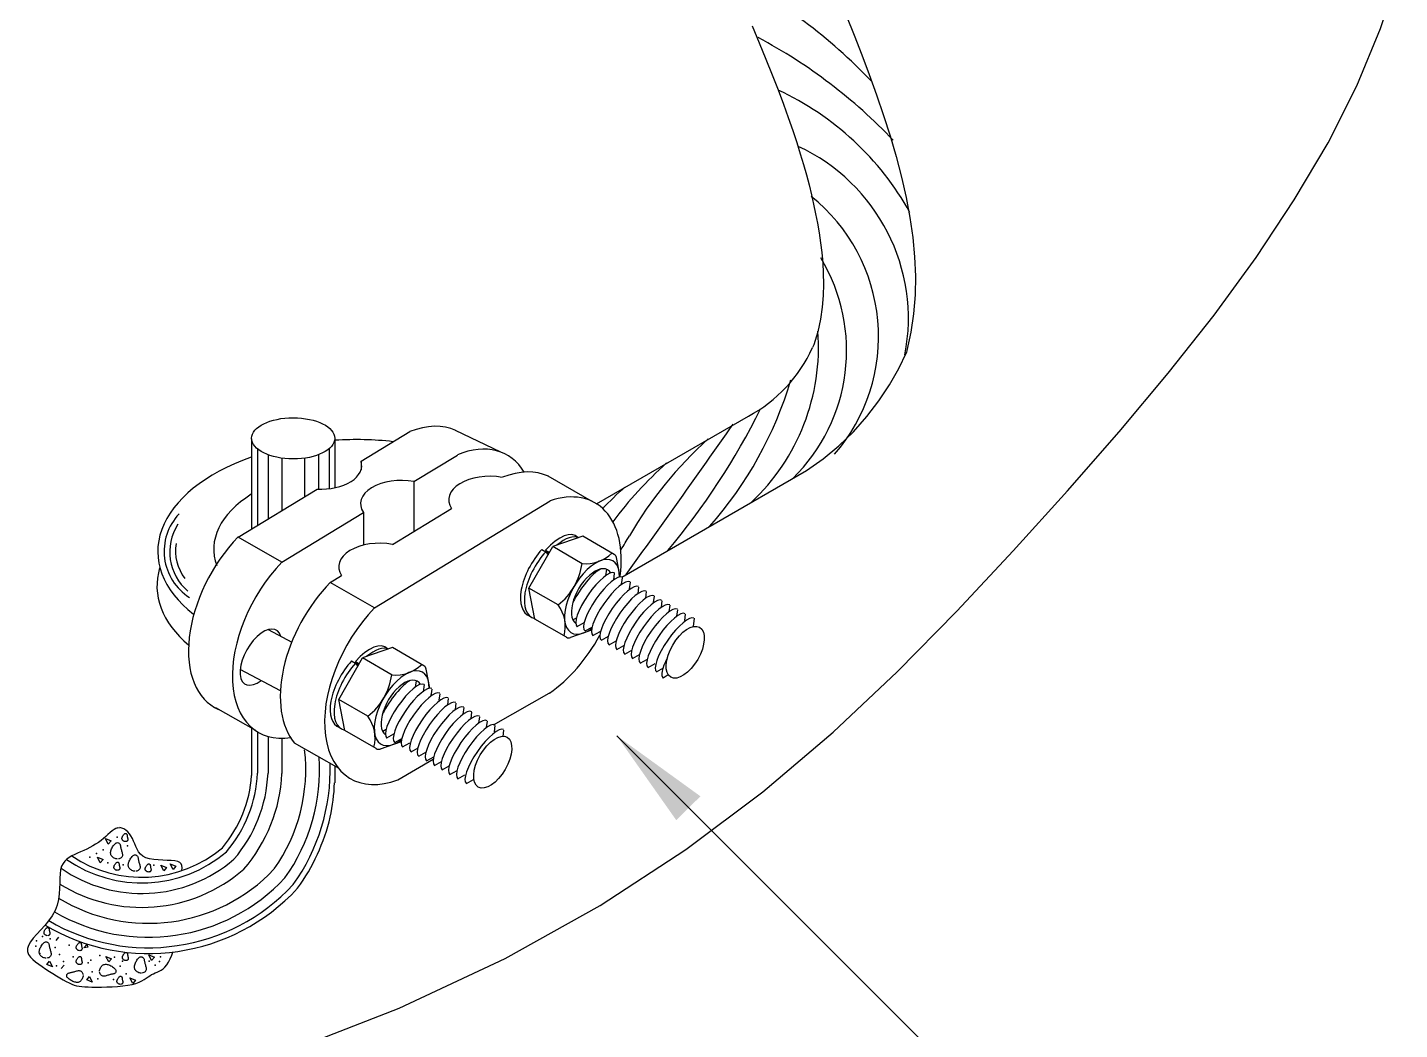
# Model space of a CAD drawing. Header units: millimetres. Extents: x -6187.5 to -6165.2, y -4429.4 to -4414.8.
# Drawn here: x -6173.151 to -6170.725, y -4424.461 to -4422.688 of the extents above; entities that cross this region are included whole.
import ezdxf

# ---------------------------------------------------------------- set-up
doc = ezdxf.new("R2010")
doc.units = ezdxf.units.MM
doc.header["$LTSCALE"] = 10
doc.layers.add('Termotécnica', color=7, linetype='Continuous')

msp = doc.modelspace()

# ---------------------------------------------------------------- linework, layer by layer
at = {"layer": 'Termotécnica', "color": 2}
for p, q in [((-6172.1447, -4423.5312), (-6171.8759, -4423.3761)), ((-6172.7544, -4423.4159), (-6172.7544, -4423.5756)), ((-6172.6072, -4423.4145), (-6172.6072, -4423.5026)), ((-6172.1, -4423.6608), (-6171.7729, -4423.4719)), ((-6172.2639, -4423.68), (-6172.2216, -4423.6068)), ((-6172.1688, -4423.5885), (-6172.2216, -4423.6068)), ((-6172.1696, -4423.637), (-6172.2216, -4423.6068)), ((-6172.1131, -4423.6206), (-6172.1688, -4423.5885)), ((-6172.2411, -4423.612), (-6172.2342, -4423.616)), ((-6172.2344, -4423.613), (-6172.2292, -4423.6203)), ((-6172.2344, -4423.613), (-6172.2275, -4423.617)), ((-6172.2342, -4423.616), (-6172.2301, -4423.6218)), ((-6172.1025, -4423.6604), (-6172.1091, -4423.6263)), ((-6172.1271, -4423.6469), (-6172.1285, -4423.6583)), ((-6172.1271, -4423.6469), (-6172.1285, -4423.6583)), ((-6172.113, -4423.6538), (-6172.1146, -4423.6663)), ((-6172.2122, -4423.7099), (-6172.2639, -4423.68)), ((-6172.2533, -4423.735), (-6172.2639, -4423.68)), ((-6172.0991, -4423.6619), (-6172.1007, -4423.6744)), ((-6172.0852, -4423.6699), (-6172.0866, -4423.6812)), ((-6172.0702, -4423.6783), (-6172.0716, -4423.6897)), ((-6172.0567, -4423.6864), (-6172.0581, -4423.6978)), ((-6172.0427, -4423.6945), (-6172.0442, -4423.7059)), ((-6172.0288, -4423.7026), (-6172.0303, -4423.714)), ((-6172.0151, -4423.7106), (-6172.0166, -4423.7219)), ((-6172.0014, -4423.7185), (-6172.0029, -4423.7298)), ((-6171.9875, -4423.7262), (-6171.989, -4423.7376)), ((-6172.6828, -4423.7763), (-6172.7247, -4423.7542)), ((-6172.1977, -4423.7671), (-6172.2533, -4423.735)), ((-6172.1533, -4423.7548), (-6172.1907, -4423.7678)), ((-6172.1861, -4423.7363), (-6172.1801, -4423.7329)), ((-6172.1861, -4423.7363), (-6172.1801, -4423.7329)), ((-6172.1787, -4423.748), (-6172.1662, -4423.7409)), ((-6172.1648, -4423.756), (-6172.1523, -4423.749)), ((-6171.9719, -4423.7336), (-6171.9737, -4423.7483)), ((-6172.1509, -4423.7641), (-6172.1383, -4423.757)), ((-6172.1358, -4423.7725), (-6172.1233, -4423.7654)), ((-6172.1224, -4423.7806), (-6172.1098, -4423.7735)), ((-6172.6004, -4423.8771), (-6172.5581, -4423.8038)), ((-6172.5053, -4423.7855), (-6172.5581, -4423.8038)), ((-6172.5061, -4423.834), (-6172.5581, -4423.8038)), ((-6172.4496, -4423.8176), (-6172.5053, -4423.7855)), ((-6172.1084, -4423.7887), (-6172.0959, -4423.7816)), ((-6172.0945, -4423.7968), (-6172.082, -4423.7897)), ((-6172.0808, -4423.8047), (-6172.0683, -4423.7977)), ((-6172.7034, -4423.8616), (-6172.7744, -4423.8242)), ((-6172.5776, -4423.809), (-6172.5707, -4423.813)), ((-6172.5709, -4423.81), (-6172.5657, -4423.8173)), ((-6172.5709, -4423.81), (-6172.564, -4423.8141)), ((-6172.5707, -4423.813), (-6172.5666, -4423.8188)), ((-6172.439, -4423.8574), (-6172.4456, -4423.8234)), ((-6172.0671, -4423.8127), (-6172.0546, -4423.8056)), ((-6172.0532, -4423.8204), (-6172.0407, -4423.8133)), ((-6172.0387, -4423.8281), (-6172.0262, -4423.821)), ((-6172.4636, -4423.8439), (-6172.465, -4423.8553)), ((-6172.4495, -4423.8509), (-6172.4511, -4423.8634)), ((-6172.0265, -4423.839), (-6172.0177, -4423.833)), ((-6172.5487, -4423.9069), (-6172.6004, -4423.8771)), ((-6172.5898, -4423.932), (-6172.6004, -4423.8771)), ((-6172.4356, -4423.8589), (-6172.4372, -4423.8714)), ((-6172.4217, -4423.8669), (-6172.4231, -4423.8783)), ((-6172.4066, -4423.8754), (-6172.4081, -4423.8867)), ((-6172.3932, -4423.8835), (-6172.3946, -4423.8948)), ((-6172.3792, -4423.8916), (-6172.3807, -4423.9029)), ((-6172.3653, -4423.8997), (-6172.3667, -4423.911)), ((-6172.3516, -4423.9076), (-6172.3531, -4423.9189)), ((-6172.3379, -4423.9155), (-6172.3394, -4423.9269)), ((-6172.324, -4423.9232), (-6172.3255, -4423.9346)), ((-6172.7544, -4423.9266), (-6172.7544, -4424.0114)), ((-6172.5342, -4423.9641), (-6172.5898, -4423.932)), ((-6172.5226, -4423.9333), (-6172.5166, -4423.9299)), ((-6172.5152, -4423.945), (-6172.5027, -4423.9379)), ((-6172.5013, -4423.9531), (-6172.4888, -4423.946)), ((-6172.3088, -4423.9314), (-6172.3102, -4423.9427)), ((-6172.1087, -4423.9413), (-6171.1633, -4424.8867)), ((-6172.4898, -4423.9518), (-6172.5272, -4423.9648)), ((-6172.4874, -4423.9611), (-6172.4748, -4423.954)), ((-6172.4723, -4423.9696), (-6172.4598, -4423.9625)), ((-6172.4589, -4423.9776), (-6172.4463, -4423.9706)), ((-6172.6072, -4423.9951), (-6172.6072, -4424.0246)), ((-6172.4449, -4423.9857), (-6172.4324, -4423.9787)), ((-6172.431, -4423.9938), (-6172.4185, -4423.9867)), ((-6172.4173, -4424.0018), (-6172.4048, -4423.9947)), ((-6172.4036, -4424.0097), (-6172.3911, -4424.0026)), ((-6172.3897, -4424.0174), (-6172.3772, -4424.0103)), ((-6172.3745, -4424.0256), (-6172.362, -4424.0185))]:
    msp.add_line(p, q, dxfattribs=at)
at = {"layer": 'Termotécnica', "color": 3}
for p, q in [((-6172.5608, -4423.4559), (-6172.4747, -4423.4033)), ((-6172.3138, -4423.4397), (-6172.394, -4423.4013)), ((-6172.5608, -4423.4559), (-6172.5608, -4423.4708)), ((-6172.4673, -4423.4918), (-6172.3904, -4423.4448)), ((-6172.1533, -4423.5263), (-6172.2301, -4423.4821)), ((-6172.7779, -4423.59), (-6172.6386, -4423.5049)), ((-6172.4673, -4423.4916), (-6172.4673, -4423.5798)), ((-6172.537, -4423.7152), (-6172.2265, -4423.5256)), ((-6172.7009, -4423.6345), (-6172.5567, -4423.5464)), ((-6172.5567, -4423.5464), (-6172.5567, -4423.6044)), ((-6172.5052, -4423.6029), (-6172.4008, -4423.5391)), ((-6172.7009, -4423.6345), (-6172.7779, -4423.59)), ((-6172.6152, -4423.6701), (-6172.5952, -4423.6579)), ((-6172.537, -4423.7152), (-6172.6152, -4423.6701)), ((-6172.1, -4423.6735), (-6172.1004, -4423.6716)), ((-6172.4365, -4423.8706), (-6172.4368, -4423.8686)), ((-6172.3267, -4423.9219), (-6172.2241, -4423.8637)), ((-6172.7468, -4423.9318), (-6172.8178, -4423.8917)), ((-6172.5998, -4423.9993), (-6172.6784, -4423.9545)), ((-6172.496, -4424.0193), (-6172.4331, -4423.983))]:
    msp.add_line(p, q, dxfattribs=at)
at = {"layer": 'Termotécnica', "color": 1}
for p, q in [((-6172.744, -4423.4339), (-6172.744, -4423.5693)), ((-6172.6174, -4423.4339), (-6172.6174, -4423.5043)), ((-6172.7253, -4423.4441), (-6172.7253, -4423.5579)), ((-6172.7007, -4423.4499), (-6172.7007, -4423.5429)), ((-6172.6607, -4423.4501), (-6172.6607, -4423.5184)), ((-6172.6361, -4423.4446), (-6172.6361, -4423.505)), ((-6172.744, -4423.9342), (-6172.744, -4424.0073)), ((-6172.7253, -4423.9425), (-6172.7253, -4424.0077)), ((-6172.7007, -4423.9455), (-6172.7007, -4424.0082)), ((-6172.9907, -4424.104), (-6172.9872, -4424.1039)), ((-6173.0078, -4424.1329), (-6173.0127, -4424.123)), ((-6173.0127, -4424.123), (-6173.0028, -4424.1271)), ((-6173.0028, -4424.1271), (-6173.0078, -4424.1329)), ((-6173.0219, -4424.1662), (-6173.0269, -4424.1562)), ((-6173.0269, -4424.1562), (-6173.0169, -4424.1604)), ((-6173.0169, -4424.1604), (-6173.0219, -4424.1662)), ((-6172.8931, -4424.1778), (-6172.8981, -4424.1678)), ((-6172.8981, -4424.1678), (-6172.8881, -4424.172)), ((-6172.9097, -4424.1803), (-6172.9147, -4424.1703)), ((-6172.9147, -4424.1703), (-6172.9047, -4424.1745)), ((-6172.9047, -4424.1745), (-6172.9097, -4424.1803)), ((-6172.8881, -4424.172), (-6172.8931, -4424.1778)), ((-6173.1, -4424.3033), (-6173.095, -4424.2975)), ((-6173.051, -4424.3166), (-6173.046, -4424.3108)), ((-6173.046, -4424.3108), (-6173.0438, -4424.3151)), ((-6173.0438, -4424.3151), (-6173.051, -4424.3166)), ((-6173.0069, -4424.3415), (-6173.0119, -4424.3315)), ((-6173.0119, -4424.3315), (-6173.0019, -4424.3357)), ((-6173.0019, -4424.3357), (-6173.0069, -4424.3415)), ((-6172.9313, -4424.339), (-6172.9363, -4424.3291)), ((-6172.9363, -4424.3291), (-6172.9263, -4424.3332)), ((-6172.9263, -4424.3332), (-6172.9313, -4424.339)), ((-6173.1166, -4424.3457), (-6173.1116, -4424.3399)), ((-6173.1067, -4424.3498), (-6173.1166, -4424.3457)), ((-6173.1116, -4424.3399), (-6173.1067, -4424.3498)), ((-6173.0909, -4424.3532), (-6173.0859, -4424.3473)), ((-6173.046, -4424.3731), (-6173.041, -4424.3673)), ((-6173.036, -4424.3773), (-6173.046, -4424.3731)), ((-6173.041, -4424.3673), (-6173.036, -4424.3773)), ((-6172.9646, -4424.3797), (-6172.9695, -4424.3698)), ((-6172.9695, -4424.3698), (-6172.9596, -4424.3739)), ((-6172.9596, -4424.3739), (-6172.9646, -4424.3797))]:
    msp.add_line(p, q, dxfattribs=at)
for points in [[(-6172.702, -4424.5048), (-6172.4937, -4424.4233), (-6172.3061, -4424.3352), (-6172.1378, -4424.2413), (-6171.9866, -4424.1426), (-6171.8502, -4424.0403), (-6171.7263, -4423.9352), (-6171.6128, -4423.8284), (-6171.5073, -4423.721), (-6171.4075, -4423.614), (-6171.3117, -4423.5081), (-6171.2202, -4423.4035), (-6171.1335, -4423.2999), (-6171.0526, -4423.1972), (-6170.978, -4423.0952), (-6170.9106, -4422.9937), (-6170.851, -4422.8926), (-6170.8, -4422.7916), (-6170.7581, -4422.6906), (-6170.7245, -4422.5893)], [(-6172.9907, -4424.104), (-6172.9942, -4424.1051), (-6172.9976, -4424.1069), (-6173.0011, -4424.1094), (-6173.0046, -4424.1123), (-6173.0083, -4424.1157), (-6173.0121, -4424.1193), (-6173.0162, -4424.1229), (-6173.0205, -4424.1265), (-6173.0252, -4424.1299), (-6173.0301, -4424.1331), (-6173.0352, -4424.1361), (-6173.0405, -4424.139), (-6173.0459, -4424.1417), (-6173.0513, -4424.1443), (-6173.0567, -4424.1468), (-6173.062, -4424.1492), (-6173.0671, -4424.1515), (-6173.0721, -4424.1538), (-6173.0767, -4424.1565), (-6173.0809, -4424.1594), (-6173.0846, -4424.1629), (-6173.0878, -4424.1671), (-6173.0903, -4424.1722), (-6173.092, -4424.1782), (-6173.093, -4424.1853), (-6173.0934, -4424.1933), (-6173.0936, -4424.2021), (-6173.0939, -4424.2115), (-6173.0946, -4424.2212), (-6173.0959, -4424.2311), (-6173.0983, -4424.2409), (-6173.1019, -4424.2506), (-6173.107, -4424.2598), (-6173.1133, -4424.2686), (-6173.1202, -4424.277), (-6173.1273, -4424.2849), (-6173.1343, -4424.2924), (-6173.1405, -4424.2995), (-6173.1456, -4424.306), (-6173.1491, -4424.3122), (-6173.1507, -4424.3178), (-6173.1505, -4424.3231), (-6173.1487, -4424.328), (-6173.1456, -4424.3327), (-6173.1413, -4424.3371), (-6173.1363, -4424.3414), (-6173.1305, -4424.3456), (-6173.1245, -4424.3497), (-6173.1182, -4424.3539), (-6173.1119, -4424.3581), (-6173.1056, -4424.3621), (-6173.0994, -4424.366), (-6173.0933, -4424.3697), (-6173.0876, -4424.373), (-6173.0821, -4424.376), (-6173.0771, -4424.3786), (-6173.0724, -4424.3806), (-6173.0681, -4424.3823), (-6173.0639, -4424.3835), (-6173.0595, -4424.3844), (-6173.0548, -4424.385), (-6173.0495, -4424.3854), (-6173.0436, -4424.3857), (-6173.0366, -4424.3858), (-6173.0287, -4424.3858), (-6173.0199, -4424.3858), (-6173.0105, -4424.3856), (-6173.0008, -4424.3852), (-6172.9912, -4424.3846), (-6172.9819, -4424.3838), (-6172.9732, -4424.3827), (-6172.9654, -4424.3812), (-6172.9588, -4424.3794), (-6172.9531, -4424.3773), (-6172.9483, -4424.375), (-6172.9442, -4424.3726), (-6172.9406, -4424.3702), (-6172.9374, -4424.3679), (-6172.9343, -4424.3657), (-6172.9312, -4424.3638), (-6172.928, -4424.3622), (-6172.9247, -4424.3608), (-6172.9213, -4424.3594), (-6172.9178, -4424.3578), (-6172.9143, -4424.3559), (-6172.9109, -4424.3536), (-6172.9075, -4424.3505), (-6172.9043, -4424.3467), (-6172.9011, -4424.3419), (-6172.8982, -4424.3361), (-6172.8955, -4424.3295), (-6172.8936, -4424.3239)], [(-6172.8779, -4424.1798), (-6172.8778, -4424.1795), (-6172.8774, -4424.1747), (-6172.8776, -4424.1708), (-6172.8788, -4424.1677), (-6172.8811, -4424.1653), (-6172.8847, -4424.1637), (-6172.8899, -4424.1627), (-6172.8963, -4424.1621), (-6172.9037, -4424.1617), (-6172.9115, -4424.1614), (-6172.9196, -4424.161), (-6172.9275, -4424.1603), (-6172.9348, -4424.1591), (-6172.9412, -4424.1571), (-6172.9465, -4424.1544), (-6172.9507, -4424.1508), (-6172.9541, -4424.1468), (-6172.9568, -4424.1422), (-6172.9591, -4424.1374), (-6172.9611, -4424.1325), (-6172.9631, -4424.1277), (-6172.9652, -4424.123), (-6172.9677, -4424.1186), (-6172.9705, -4424.1147), (-6172.9735, -4424.1113), (-6172.9768, -4424.1084), (-6172.9802, -4424.1062), (-6172.9837, -4424.1046), (-6172.9872, -4424.1039)], [(-6172.9778, -4424.1285), (-6172.9786, -4424.1284), (-6172.9793, -4424.1282), (-6172.98, -4424.1279), (-6172.9807, -4424.1276), (-6172.9814, -4424.1271), (-6172.982, -4424.1266), (-6172.9825, -4424.1261), (-6172.9829, -4424.1255), (-6172.9833, -4424.1249), (-6172.9835, -4424.1243), (-6172.9836, -4424.1236), (-6172.9836, -4424.123), (-6172.9836, -4424.1223), (-6172.9834, -4424.1215), (-6172.9832, -4424.1208), (-6172.9829, -4424.12), (-6172.9825, -4424.1192), (-6172.9821, -4424.1184), (-6172.9816, -4424.1175), (-6172.981, -4424.1168), (-6172.9804, -4424.116), (-6172.9798, -4424.1154), (-6172.9792, -4424.1149), (-6172.9786, -4424.1144), (-6172.9781, -4424.1142), (-6172.9775, -4424.114), (-6172.977, -4424.114), (-6172.9765, -4424.1141), (-6172.9761, -4424.1143), (-6172.9757, -4424.1146), (-6172.9754, -4424.115), (-6172.9751, -4424.1154), (-6172.9749, -4424.1158), (-6172.9747, -4424.1163), (-6172.9746, -4424.1168), (-6172.9745, -4424.1174), (-6172.9745, -4424.118), (-6172.9744, -4424.1186), (-6172.9743, -4424.1193), (-6172.9742, -4424.12), (-6172.974, -4424.1208), (-6172.9738, -4424.1215), (-6172.9736, -4424.1223), (-6172.9735, -4424.1231), (-6172.9733, -4424.1238), (-6172.9733, -4424.1245), (-6172.9733, -4424.1252), (-6172.9734, -4424.1259), (-6172.9737, -4424.1265), (-6172.974, -4424.127), (-6172.9745, -4424.1275), (-6172.9751, -4424.1279), (-6172.9757, -4424.1282), (-6172.9763, -4424.1284), (-6172.9771, -4424.1285)], [(-6172.9913, -4424.1595), (-6172.9928, -4424.1593), (-6172.9944, -4424.159), (-6172.9959, -4424.1585), (-6172.9973, -4424.1579), (-6172.9987, -4424.1571), (-6172.9999, -4424.1562), (-6173.001, -4424.1551), (-6173.0019, -4424.154), (-6173.0027, -4424.1529), (-6173.0032, -4424.1517), (-6173.0035, -4424.1504), (-6173.0037, -4424.1491), (-6173.0036, -4424.1477), (-6173.0034, -4424.1462), (-6173.0031, -4424.1447), (-6173.0025, -4424.143), (-6173.0019, -4424.1414), (-6173.0011, -4424.1396), (-6173.0001, -4424.138), (-6172.9991, -4424.1363), (-6172.9981, -4424.1348), (-6172.997, -4424.1335), (-6172.9959, -4424.1323), (-6172.9947, -4424.1314), (-6172.9936, -4424.1308), (-6172.9925, -4424.1305), (-6172.9915, -4424.1304), (-6172.9905, -4424.1305), (-6172.9896, -4424.1309), (-6172.9888, -4424.1314), (-6172.9881, -4424.1321), (-6172.9875, -4424.1328), (-6172.987, -4424.1337), (-6172.9867, -4424.1347), (-6172.9864, -4424.1357), (-6172.9862, -4424.1368), (-6172.9859, -4424.138), (-6172.9857, -4424.1393), (-6172.9854, -4424.1406), (-6172.9851, -4424.142), (-6172.9847, -4424.1435), (-6172.9842, -4424.145), (-6172.9838, -4424.1465), (-6172.9833, -4424.148), (-6172.983, -4424.1495), (-6172.9828, -4424.1509), (-6172.9827, -4424.1523), (-6172.9829, -4424.1536), (-6172.9833, -4424.1549), (-6172.984, -4424.156), (-6172.9849, -4424.157), (-6172.9859, -4424.1578), (-6172.9871, -4424.1585), (-6172.9884, -4424.159), (-6172.9898, -4424.1593)], [(-6172.992, -4424.1794), (-6172.9927, -4424.1793), (-6172.9935, -4424.1791), (-6172.9942, -4424.1788), (-6172.9949, -4424.1784), (-6172.9956, -4424.1779), (-6172.9962, -4424.1775), (-6172.9967, -4424.1769), (-6172.9971, -4424.1763), (-6172.9974, -4424.1757), (-6172.9977, -4424.1751), (-6172.9978, -4424.1745), (-6172.9978, -4424.1738), (-6172.9978, -4424.1731), (-6172.9976, -4424.1724), (-6172.9974, -4424.1716), (-6172.9971, -4424.1708), (-6172.9967, -4424.17), (-6172.9962, -4424.1692), (-6172.9957, -4424.1684), (-6172.9952, -4424.1676), (-6172.9946, -4424.1669), (-6172.994, -4424.1662), (-6172.9934, -4424.1657), (-6172.9928, -4424.1653), (-6172.9922, -4424.165), (-6172.9917, -4424.1649), (-6172.9912, -4424.1649), (-6172.9907, -4424.165), (-6172.9902, -4424.1652), (-6172.9899, -4424.1654), (-6172.9895, -4424.1658), (-6172.9893, -4424.1662), (-6172.9891, -4424.1666), (-6172.9889, -4424.1671), (-6172.9888, -4424.1677), (-6172.9887, -4424.1682), (-6172.9886, -4424.1688), (-6172.9886, -4424.1695), (-6172.9885, -4424.1701), (-6172.9883, -4424.1709), (-6172.9882, -4424.1716), (-6172.988, -4424.1723), (-6172.9878, -4424.1731), (-6172.9876, -4424.1739), (-6172.9875, -4424.1746), (-6172.9874, -4424.1754), (-6172.9875, -4424.1761), (-6172.9876, -4424.1767), (-6172.9878, -4424.1773), (-6172.9882, -4424.1779), (-6172.9887, -4424.1783), (-6172.9892, -4424.1787), (-6172.9898, -4424.179), (-6172.9905, -4424.1792), (-6172.9912, -4424.1793)], [(-6172.9601, -4424.1811), (-6172.9616, -4424.181), (-6172.9631, -4424.1807), (-6172.9646, -4424.1802), (-6172.9661, -4424.1795), (-6172.9674, -4424.1787), (-6172.9687, -4424.1778), (-6172.9698, -4424.1768), (-6172.9707, -4424.1757), (-6172.9714, -4424.1745), (-6172.9719, -4424.1733), (-6172.9723, -4424.172), (-6172.9724, -4424.1707), (-6172.9724, -4424.1693), (-6172.9722, -4424.1678), (-6172.9718, -4424.1663), (-6172.9713, -4424.1647), (-6172.9706, -4424.163), (-6172.9698, -4424.1613), (-6172.9689, -4424.1596), (-6172.9679, -4424.158), (-6172.9669, -4424.1564), (-6172.9657, -4424.1551), (-6172.9646, -4424.1539), (-6172.9635, -4424.153), (-6172.9624, -4424.1524), (-6172.9613, -4424.1521), (-6172.9603, -4424.152), (-6172.9593, -4424.1522), (-6172.9584, -4424.1525), (-6172.9576, -4424.153), (-6172.9569, -4424.1537), (-6172.9563, -4424.1545), (-6172.9558, -4424.1553), (-6172.9555, -4424.1563), (-6172.9552, -4424.1573), (-6172.9549, -4424.1585), (-6172.9547, -4424.1597), (-6172.9545, -4424.1609), (-6172.9542, -4424.1623), (-6172.9539, -4424.1637), (-6172.9535, -4424.1651), (-6172.953, -4424.1666), (-6172.9525, -4424.1681), (-6172.9521, -4424.1696), (-6172.9518, -4424.1711), (-6172.9515, -4424.1726), (-6172.9515, -4424.174), (-6172.9517, -4424.1753), (-6172.9521, -4424.1765), (-6172.9528, -4424.1776), (-6172.9536, -4424.1786), (-6172.9547, -4424.1795), (-6172.9559, -4424.1801), (-6172.9572, -4424.1807), (-6172.9586, -4424.181)], [(-6172.9367, -4424.1824), (-6172.9375, -4424.1823), (-6172.9382, -4424.1821), (-6172.9389, -4424.1818), (-6172.9396, -4424.1814), (-6172.9403, -4424.181), (-6172.9409, -4424.1805), (-6172.9414, -4424.18), (-6172.9418, -4424.1794), (-6172.9422, -4424.1788), (-6172.9424, -4424.1782), (-6172.9425, -4424.1775), (-6172.9425, -4424.1769), (-6172.9425, -4424.1762), (-6172.9423, -4424.1754), (-6172.9421, -4424.1747), (-6172.9418, -4424.1739), (-6172.9414, -4424.1731), (-6172.941, -4424.1722), (-6172.9405, -4424.1714), (-6172.9399, -4424.1706), (-6172.9393, -4424.1699), (-6172.9387, -4424.1693), (-6172.9381, -4424.1687), (-6172.9375, -4424.1683), (-6172.937, -4424.1681), (-6172.9364, -4424.1679), (-6172.9359, -4424.1679), (-6172.9354, -4424.168), (-6172.935, -4424.1682), (-6172.9346, -4424.1685), (-6172.9343, -4424.1688), (-6172.934, -4424.1692), (-6172.9338, -4424.1697), (-6172.9336, -4424.1702), (-6172.9335, -4424.1707), (-6172.9334, -4424.1713), (-6172.9334, -4424.1719), (-6172.9333, -4424.1725), (-6172.9332, -4424.1732), (-6172.9331, -4424.1739), (-6172.9329, -4424.1746), (-6172.9327, -4424.1754), (-6172.9325, -4424.1762), (-6172.9324, -4424.1769), (-6172.9322, -4424.1777), (-6172.9322, -4424.1784), (-6172.9322, -4424.1791), (-6172.9323, -4424.1798), (-6172.9326, -4424.1804), (-6172.9329, -4424.1809), (-6172.9334, -4424.1814), (-6172.934, -4424.1818), (-6172.9346, -4424.1821), (-6172.9352, -4424.1823), (-6172.936, -4424.1824)], [(-6173.1156, -4424.295), (-6173.1163, -4424.2949), (-6173.1171, -4424.2947), (-6173.1178, -4424.2944), (-6173.1185, -4424.2941), (-6173.1192, -4424.2936), (-6173.1198, -4424.2931), (-6173.1203, -4424.2926), (-6173.1207, -4424.292), (-6173.121, -4424.2914), (-6173.1213, -4424.2908), (-6173.1214, -4424.2902), (-6173.1214, -4424.2895), (-6173.1214, -4424.2888), (-6173.1212, -4424.2881), (-6173.121, -4424.2873), (-6173.1207, -4424.2865), (-6173.1203, -4424.2857), (-6173.1198, -4424.2849), (-6173.1193, -4424.284), (-6173.1188, -4424.2833), (-6173.1182, -4424.2825), (-6173.1176, -4424.2819), (-6173.117, -4424.2814), (-6173.1164, -4424.2809), (-6173.1159, -4424.2807), (-6173.1153, -4424.2805), (-6173.1148, -4424.2805), (-6173.1143, -4424.2806), (-6173.1139, -4424.2808), (-6173.1135, -4424.2811), (-6173.1131, -4424.2815), (-6173.1129, -4424.2819), (-6173.1127, -4424.2823), (-6173.1125, -4424.2828), (-6173.1124, -4424.2833), (-6173.1123, -4424.2839), (-6173.1122, -4424.2845), (-6173.1122, -4424.2852), (-6173.1121, -4424.2858), (-6173.112, -4424.2865), (-6173.1118, -4424.2873), (-6173.1116, -4424.288), (-6173.1114, -4424.2888), (-6173.1112, -4424.2896), (-6173.1111, -4424.2903), (-6173.1111, -4424.291), (-6173.1111, -4424.2917), (-6173.1112, -4424.2924), (-6173.1115, -4424.293), (-6173.1118, -4424.2935), (-6173.1123, -4424.294), (-6173.1128, -4424.2944), (-6173.1135, -4424.2947), (-6173.1141, -4424.2949), (-6173.1148, -4424.295)], [(-6173.1175, -4424.3348), (-6173.119, -4424.3347), (-6173.1205, -4424.3344), (-6173.122, -4424.3339), (-6173.1234, -4424.3333), (-6173.1248, -4424.3325), (-6173.126, -4424.3316), (-6173.1271, -4424.3305), (-6173.1281, -4424.3294), (-6173.1288, -4424.3283), (-6173.1293, -4424.3271), (-6173.1296, -4424.3258), (-6173.1298, -4424.3245), (-6173.1298, -4424.3231), (-6173.1296, -4424.3216), (-6173.1292, -4424.32), (-6173.1287, -4424.3184), (-6173.128, -4424.3167), (-6173.1272, -4424.315), (-6173.1263, -4424.3133), (-6173.1253, -4424.3117), (-6173.1242, -4424.3102), (-6173.1231, -4424.3089), (-6173.122, -4424.3077), (-6173.1209, -4424.3068), (-6173.1197, -4424.3062), (-6173.1187, -4424.3059), (-6173.1176, -4424.3058), (-6173.1167, -4424.3059), (-6173.1158, -4424.3063), (-6173.1149, -4424.3068), (-6173.1142, -4424.3074), (-6173.1137, -4424.3082), (-6173.1132, -4424.3091), (-6173.1128, -4424.3101), (-6173.1125, -4424.3111), (-6173.1123, -4424.3122), (-6173.1121, -4424.3134), (-6173.1118, -4424.3147), (-6173.1116, -4424.316), (-6173.1112, -4424.3174), (-6173.1108, -4424.3189), (-6173.1104, -4424.3204), (-6173.1099, -4424.3219), (-6173.1095, -4424.3234), (-6173.1091, -4424.3249), (-6173.1089, -4424.3263), (-6173.1089, -4424.3277), (-6173.109, -4424.329), (-6173.1095, -4424.3303), (-6173.1101, -4424.3314), (-6173.111, -4424.3324), (-6173.112, -4424.3332), (-6173.1132, -4424.3339), (-6173.1146, -4424.3344), (-6173.116, -4424.3347)], [(-6173.0587, -4424.3215), (-6173.0594, -4424.3214), (-6173.0602, -4424.3212), (-6173.0609, -4424.3209), (-6173.0616, -4424.3205), (-6173.0623, -4424.3201), (-6173.0629, -4424.3196), (-6173.0634, -4424.3191), (-6173.0638, -4424.3185), (-6173.0641, -4424.3179), (-6173.0644, -4424.3173), (-6173.0645, -4424.3166), (-6173.0645, -4424.316), (-6173.0645, -4424.3153), (-6173.0643, -4424.3145), (-6173.0641, -4424.3138), (-6173.0638, -4424.313), (-6173.0634, -4424.3122), (-6173.0629, -4424.3113), (-6173.0624, -4424.3105), (-6173.0619, -4424.3097), (-6173.0613, -4424.309), (-6173.0607, -4424.3084), (-6173.0601, -4424.3078), (-6173.0595, -4424.3074), (-6173.059, -4424.3071), (-6173.0584, -4424.307), (-6173.0579, -4424.307), (-6173.0574, -4424.3071), (-6173.057, -4424.3073), (-6173.0566, -4424.3076), (-6173.0562, -4424.3079), (-6173.056, -4424.3083), (-6173.0558, -4424.3088), (-6173.0556, -4424.3093), (-6173.0555, -4424.3098), (-6173.0554, -4424.3104), (-6173.0553, -4424.311), (-6173.0553, -4424.3116), (-6173.0552, -4424.3123), (-6173.0551, -4424.313), (-6173.0549, -4424.3137), (-6173.0547, -4424.3145), (-6173.0545, -4424.3153), (-6173.0543, -4424.316), (-6173.0542, -4424.3168), (-6173.0542, -4424.3175), (-6173.0542, -4424.3182), (-6173.0543, -4424.3189), (-6173.0546, -4424.3195), (-6173.0549, -4424.32), (-6173.0554, -4424.3205), (-6173.0559, -4424.3209), (-6173.0566, -4424.3212), (-6173.0572, -4424.3214), (-6173.0579, -4424.3215)], [(-6173.0587, -4424.3461), (-6173.0594, -4424.346), (-6173.0602, -4424.3458), (-6173.0609, -4424.3455), (-6173.0616, -4424.3452), (-6173.0623, -4424.3447), (-6173.0629, -4424.3442), (-6173.0634, -4424.3437), (-6173.0638, -4424.3431), (-6173.0641, -4424.3425), (-6173.0644, -4424.3419), (-6173.0645, -4424.3413), (-6173.0645, -4424.3406), (-6173.0645, -4424.3399), (-6173.0643, -4424.3392), (-6173.0641, -4424.3384), (-6173.0638, -4424.3376), (-6173.0634, -4424.3368), (-6173.0629, -4424.336), (-6173.0624, -4424.3351), (-6173.0619, -4424.3344), (-6173.0613, -4424.3336), (-6173.0607, -4424.333), (-6173.0601, -4424.3325), (-6173.0595, -4424.3321), (-6173.059, -4424.3318), (-6173.0584, -4424.3317), (-6173.0579, -4424.3316), (-6173.0574, -4424.3317), (-6173.057, -4424.3319), (-6173.0566, -4424.3322), (-6173.0562, -4424.3326), (-6173.056, -4424.333), (-6173.0558, -4424.3334), (-6173.0556, -4424.3339), (-6173.0555, -4424.3344), (-6173.0554, -4424.335), (-6173.0553, -4424.3356), (-6173.0553, -4424.3363), (-6173.0552, -4424.3369), (-6173.0551, -4424.3376), (-6173.0549, -4424.3384), (-6173.0547, -4424.3391), (-6173.0545, -4424.3399), (-6173.0543, -4424.3407), (-6173.0542, -4424.3414), (-6173.0542, -4424.3422), (-6173.0542, -4424.3428), (-6173.0543, -4424.3435), (-6173.0546, -4424.3441), (-6173.0549, -4424.3446), (-6173.0554, -4424.3451), (-6173.0559, -4424.3455), (-6173.0566, -4424.3458), (-6173.0572, -4424.346), (-6173.0579, -4424.3461)], [(-6172.977, -4424.3391), (-6172.9778, -4424.339), (-6172.9785, -4424.3388), (-6172.9792, -4424.3385), (-6172.9799, -4424.3382), (-6172.9806, -4424.3377), (-6172.9812, -4424.3372), (-6172.9817, -4424.3367), (-6172.9821, -4424.3361), (-6172.9825, -4424.3355), (-6172.9827, -4424.3349), (-6172.9828, -4424.3343), (-6172.9828, -4424.3336), (-6172.9828, -4424.3329), (-6172.9826, -4424.3322), (-6172.9824, -4424.3314), (-6172.9821, -4424.3306), (-6172.9817, -4424.3298), (-6172.9813, -4424.329), (-6172.9808, -4424.3281), (-6172.9802, -4424.3274), (-6172.9796, -4424.3266), (-6172.979, -4424.326), (-6172.9784, -4424.3255), (-6172.9778, -4424.325), (-6172.9773, -4424.3248), (-6172.9767, -4424.3246), (-6172.9762, -4424.3246), (-6172.9757, -4424.3247), (-6172.9753, -4424.3249), (-6172.9749, -4424.3252), (-6172.9746, -4424.3256), (-6172.9743, -4424.326), (-6172.9741, -4424.3264), (-6172.9739, -4424.3269), (-6172.9738, -4424.3274), (-6172.9737, -4424.328), (-6172.9737, -4424.3286), (-6172.9736, -4424.3293), (-6172.9735, -4424.3299), (-6172.9734, -4424.3306), (-6172.9732, -4424.3314), (-6172.973, -4424.3321), (-6172.9728, -4424.3329), (-6172.9727, -4424.3337), (-6172.9725, -4424.3344), (-6172.9725, -4424.3352), (-6172.9725, -4424.3358), (-6172.9726, -4424.3365), (-6172.9729, -4424.3371), (-6172.9732, -4424.3376), (-6172.9737, -4424.3381), (-6172.9743, -4424.3385), (-6172.9749, -4424.3388), (-6172.9755, -4424.339), (-6172.9763, -4424.3391)], [(-6172.9493, -4424.3613), (-6172.9508, -4424.3612), (-6172.9523, -4424.3609), (-6172.9538, -4424.3604), (-6172.9553, -4424.3597), (-6172.9566, -4424.3589), (-6172.9579, -4424.358), (-6172.959, -4424.357), (-6172.9599, -4424.3559), (-6172.9606, -4424.3547), (-6172.9611, -4424.3535), (-6172.9615, -4424.3522), (-6172.9616, -4424.3509), (-6172.9616, -4424.3495), (-6172.9614, -4424.348), (-6172.961, -4424.3465), (-6172.9605, -4424.3449), (-6172.9598, -4424.3432), (-6172.959, -4424.3415), (-6172.9581, -4424.3398), (-6172.9571, -4424.3382), (-6172.956, -4424.3366), (-6172.9549, -4424.3353), (-6172.9538, -4424.3341), (-6172.9527, -4424.3332), (-6172.9516, -4424.3326), (-6172.9505, -4424.3323), (-6172.9494, -4424.3322), (-6172.9485, -4424.3324), (-6172.9476, -4424.3327), (-6172.9468, -4424.3332), (-6172.9461, -4424.3339), (-6172.9455, -4424.3346), (-6172.945, -4424.3355), (-6172.9446, -4424.3365), (-6172.9444, -4424.3375), (-6172.9441, -4424.3387), (-6172.9439, -4424.3399), (-6172.9437, -4424.3411), (-6172.9434, -4424.3425), (-6172.9431, -4424.3439), (-6172.9426, -4424.3453), (-6172.9422, -4424.3468), (-6172.9417, -4424.3483), (-6172.9413, -4424.3498), (-6172.9409, -4424.3513), (-6172.9407, -4424.3528), (-6172.9407, -4424.3542), (-6172.9409, -4424.3555), (-6172.9413, -4424.3567), (-6172.9419, -4424.3578), (-6172.9428, -4424.3588), (-6172.9439, -4424.3597), (-6172.9451, -4424.3603), (-6172.9464, -4424.3608), (-6172.9478, -4424.3612)], [(-6173.0522, -4424.3653), (-6173.0523, -4424.3668), (-6173.0526, -4424.3683), (-6173.0531, -4424.3698), (-6173.0538, -4424.3713), (-6173.0546, -4424.3726), (-6173.0555, -4424.3739), (-6173.0565, -4424.375), (-6173.0576, -4424.3759), (-6173.0587, -4424.3766), (-6173.06, -4424.3771), (-6173.0612, -4424.3775), (-6173.0626, -4424.3776), (-6173.064, -4424.3776), (-6173.0654, -4424.3774), (-6173.067, -4424.377), (-6173.0686, -4424.3765), (-6173.0703, -4424.3758), (-6173.072, -4424.375), (-6173.0737, -4424.3741), (-6173.0753, -4424.3731), (-6173.0768, -4424.3721), (-6173.0782, -4424.3709), (-6173.0793, -4424.3698), (-6173.0802, -4424.3687), (-6173.0808, -4424.3676), (-6173.0811, -4424.3665), (-6173.0812, -4424.3655), (-6173.0811, -4424.3645), (-6173.0808, -4424.3636), (-6173.0802, -4424.3628), (-6173.0796, -4424.3621), (-6173.0788, -4424.3615), (-6173.0779, -4424.361), (-6173.077, -4424.3607), (-6173.0759, -4424.3604), (-6173.0748, -4424.3601), (-6173.0736, -4424.3599), (-6173.0723, -4424.3597), (-6173.071, -4424.3594), (-6173.0696, -4424.3591), (-6173.0682, -4424.3587), (-6173.0667, -4424.3582), (-6173.0652, -4424.3577), (-6173.0636, -4424.3573), (-6173.0622, -4424.357), (-6173.0607, -4424.3567), (-6173.0593, -4424.3567), (-6173.058, -4424.3569), (-6173.0568, -4424.3573), (-6173.0556, -4424.358), (-6173.0547, -4424.3588), (-6173.0538, -4424.3599), (-6173.0531, -4424.3611), (-6173.0526, -4424.3624), (-6173.0523, -4424.3638)], [(-6173.0233, -4424.3579), (-6173.0232, -4424.3564), (-6173.0229, -4424.3549), (-6173.0224, -4424.3534), (-6173.0217, -4424.352), (-6173.0209, -4424.3506), (-6173.02, -4424.3494), (-6173.019, -4424.3483), (-6173.0179, -4424.3473), (-6173.0167, -4424.3466), (-6173.0155, -4424.3461), (-6173.0142, -4424.3458), (-6173.0129, -4424.3456), (-6173.0115, -4424.3456), (-6173.01, -4424.3458), (-6173.0085, -4424.3462), (-6173.0069, -4424.3467), (-6173.0052, -4424.3474), (-6173.0035, -4424.3482), (-6173.0018, -4424.3491), (-6173.0002, -4424.3501), (-6172.9986, -4424.3512), (-6172.9973, -4424.3523), (-6172.9961, -4424.3534), (-6172.9952, -4424.3545), (-6172.9946, -4424.3557), (-6172.9943, -4424.3567), (-6172.9942, -4424.3578), (-6172.9944, -4424.3587), (-6172.9947, -4424.3596), (-6172.9952, -4424.3605), (-6172.9959, -4424.3612), (-6172.9966, -4424.3618), (-6172.9975, -4424.3622), (-6172.9985, -4424.3626), (-6172.9995, -4424.3629), (-6173.0007, -4424.3631), (-6173.0019, -4424.3633), (-6173.0031, -4424.3636), (-6173.0045, -4424.3638), (-6173.0059, -4424.3642), (-6173.0073, -4424.3646), (-6173.0088, -4424.365), (-6173.0103, -4424.3655), (-6173.0118, -4424.3659), (-6173.0133, -4424.3663), (-6173.0148, -4424.3665), (-6173.0162, -4424.3665), (-6173.0175, -4424.3664), (-6173.0187, -4424.3659), (-6173.0198, -4424.3653), (-6173.0208, -4424.3644), (-6173.0217, -4424.3634), (-6173.0223, -4424.3622), (-6173.0228, -4424.3608), (-6173.0232, -4424.3594)], [(-6172.9866, -4424.3811), (-6172.9874, -4424.381), (-6172.9881, -4424.3808), (-6172.9888, -4424.3806), (-6172.9895, -4424.3802), (-6172.9902, -4424.3797), (-6172.9908, -4424.3792), (-6172.9913, -4424.3787), (-6172.9917, -4424.3781), (-6172.9921, -4424.3775), (-6172.9923, -4424.3769), (-6172.9924, -4424.3763), (-6172.9924, -4424.3756), (-6172.9924, -4424.3749), (-6172.9922, -4424.3742), (-6172.992, -4424.3734), (-6172.9917, -4424.3726), (-6172.9913, -4424.3718), (-6172.9909, -4424.371), (-6172.9903, -4424.3701), (-6172.9898, -4424.3694), (-6172.9892, -4424.3686), (-6172.9886, -4424.368), (-6172.988, -4424.3675), (-6172.9874, -4424.3671), (-6172.9869, -4424.3668), (-6172.9863, -4424.3667), (-6172.9858, -4424.3666), (-6172.9853, -4424.3667), (-6172.9849, -4424.3669), (-6172.9845, -4424.3672), (-6172.9842, -4424.3676), (-6172.9839, -4424.368), (-6172.9837, -4424.3684), (-6172.9835, -4424.3689), (-6172.9834, -4424.3694), (-6172.9833, -4424.37), (-6172.9833, -4424.3706), (-6172.9832, -4424.3713), (-6172.9831, -4424.3719), (-6172.983, -4424.3726), (-6172.9828, -4424.3734), (-6172.9826, -4424.3741), (-6172.9824, -4424.3749), (-6172.9823, -4424.3757), (-6172.9821, -4424.3764), (-6172.9821, -4424.3772), (-6172.9821, -4424.3779), (-6172.9822, -4424.3785), (-6172.9825, -4424.3791), (-6172.9828, -4424.3796), (-6172.9833, -4424.3801), (-6172.9839, -4424.3805), (-6172.9845, -4424.3808), (-6172.9851, -4424.381), (-6172.9859, -4424.3811)]]:
    msp.add_lwpolyline(points, dxfattribs=at)
at = {"layer": 'Termotécnica', "color": 2}
for points in [[(-6171.8695, -4422.6856), (-6171.8568, -4422.7157), (-6171.8448, -4422.7446), (-6171.8337, -4422.7724), (-6171.8234, -4422.7988), (-6171.814, -4422.824), (-6171.8053, -4422.8479), (-6171.7975, -4422.8705), (-6171.7904, -4422.8918), (-6171.7841, -4422.9119), (-6171.7784, -4422.931), (-6171.7733, -4422.9494), (-6171.7687, -4422.9671), (-6171.7645, -4422.9843), (-6171.7607, -4423.0012), (-6171.7572, -4423.0181), (-6171.7539, -4423.0349), (-6171.7509, -4423.0519), (-6171.7483, -4423.0692), (-6171.7461, -4423.0868), (-6171.7445, -4423.1048), (-6171.7436, -4423.1234), (-6171.7433, -4423.1426), (-6171.7438, -4423.1625), (-6171.7453, -4423.1832), (-6171.7482, -4423.2047), (-6171.7531, -4423.227), (-6171.7604, -4423.2498), (-6171.7626, -4423.2548)], [(-6171.7027, -4422.6684), (-6171.689, -4422.7022), (-6171.6754, -4422.7367), (-6171.6621, -4422.772), (-6171.6492, -4422.8078), (-6171.6369, -4422.844), (-6171.6253, -4422.8804), (-6171.6146, -4422.9168), (-6171.6051, -4422.9532), (-6171.5969, -4422.9893), (-6171.5902, -4423.0248), (-6171.5852, -4423.0599), (-6171.582, -4423.0943), (-6171.5806, -4423.1282), (-6171.5811, -4423.1617), (-6171.5837, -4423.1948), (-6171.5885, -4423.2275), (-6171.5955, -4423.26), (-6171.5965, -4423.2634)], [(-6171.7729, -4423.4719), (-6171.7436, -4423.4515), (-6171.716, -4423.4286), (-6171.6903, -4423.4036), (-6171.6667, -4423.3769), (-6171.6453, -4423.3492), (-6171.6264, -4423.3207), (-6171.6101, -4423.2919), (-6171.5965, -4423.2634)]]:
    msp.add_lwpolyline(points, dxfattribs=at)
at = {"layer": 'Termotécnica', "color": 1}
for centre, radius, start, end in [((-6172.3434, -4423.436), 0.946, 43.6057, 62.9077), ((-6172.3047, -4423.5405), 0.946, 43.6057, 61.8473), ((-6172.0401, -4423.2669), 0.5153, 29.1817, 65.1203), ((-6171.9287, -4423.2037), 0.3357, 348.985, 65.2471), ((-6171.9635, -4423.2352), 0.3177, 319.0379, 51.2654), ((-6172.0185, -4423.26), 0.3163, 314.3769, 31.2115), ((-6172.1288, -4423.2537), 0.3769, 313.1537, 4.2817), ((-6172.4556, -4423.118), 0.6829, 318.4159, 343.5249), ((-6172.9865, -4422.801), 1.2639, 319.9807, 333.5927), ((-6184.8281, -4414.4001), 15.7442, 323.99092, 325.17871), ((-6171.4781, -4423.9408), 0.7034, 131.7806, 149.8631), ((-6171.5518, -4423.9834), 0.7034, 131.7806, 143.2993), ((-6171.6256, -4424.026), 0.7034, 131.7806, 136.2743), ((-6172.8128, -4423.6152), 0.0963, 136.5351, 237.755), ((-6172.8077, -4423.6162), 0.0914, 147.6873, 229.4287), ((-6172.8091, -4423.6145), 0.0798, 170.4215, 217.651), ((-6172.6806, -4423.2464), 0.6853, 327.6945, 330.1267), ((-6172.9641, -4424.0011), 0.3055, 324.8828, 6.5955), ((-6172.9641, -4424.0011), 0.3301, 324.4943, 3.7704), ((-6172.9641, -4424.0011), 0.3487, 324.2927, 1.7658), ((-6172.9755, -4423.9966), 0.2317, 319.7241, 357.3632), ((-6172.9755, -4423.9966), 0.2504, 319.3097, 357.4635), ((-6172.9755, -4423.9966), 0.275, 318.9219, 357.5795), ((-6172.9487, -4423.9699), 0.2504, 235.3, 310.6494), ((-6172.9488, -4423.9701), 0.2316, 235.0597, 310.3947), ((-6172.9367, -4423.9676), 0.3055, 238.6618, 316.586), ((-6172.9487, -4423.9699), 0.275, 238.1983, 311.0373), ((-6172.9367, -4423.9676), 0.3487, 239.6119, 317.1761), ((-6172.9367, -4423.9676), 0.3301, 239.7335, 316.9745)]:
    msp.add_arc(centre, radius, start, end, dxfattribs=at)
at = {"layer": 'Termotécnica', "color": 2}
for centre, radius, start, end in [((-6171.9971, -4423.1492), 0.2572, 298.1099, 335.7636), ((-6172.1629, -4423.5717), 0.0653, 263.8108, 314.501), ((-6172.1174, -4423.6279), 0.00846, 10.8846, 60), ((-6172.2817, -4423.621), 0.1128, 307.9969, 352.0248), ((-6172.2651, -4423.7485), 0.0655, 345.5818, 36.1065), ((-6172.1935, -4423.7598), 0.00846, 240, 289.1165), ((-6172.4994, -4423.7688), 0.0653, 263.8108, 314.501), ((-6172.4539, -4423.825), 0.00846, 10.8846, 60), ((-6172.6182, -4423.818), 0.1128, 307.9969, 352.0248), ((-6172.6016, -4423.9455), 0.0655, 345.5818, 36.1065), ((-6172.53, -4423.9568), 0.00846, 240, 289.1165), ((-6172.9755, -4423.9966), 0.2216, 319.8744, 356.1719), ((-6172.9664, -4424.0113), 0.3589, 348.1354, 357.8788), ((-6172.9641, -4424.0011), 0.3589, 324.1919, 346.467), ((-6172.9487, -4423.9699), 0.2216, 236.1528, 310.0848), ((-6172.9367, -4423.9676), 0.3589, 239.3519, 317.2769)]:
    msp.add_arc(centre, radius, start, end, dxfattribs=at)
for centre, major_axis, ratio in [((-6172.6808, -4423.4153), (-0.0736, 0.0001), 0.495526), ((-6171.9876, -4423.7936), (-0.0255, -0.0441), 0.500279), ((-6172.328, -4423.988), (-0.0255, -0.0441), 0.500279)]:
    msp.add_ellipse(centre, major_axis=major_axis, ratio=ratio, dxfattribs=at)
at = {"layer": 'Termotécnica', "color": 3}
for centre, major_axis, ratio, start_param, end_param in [((-6172.4907, -4423.583), (0.1032, 0.1784), 0.605501, 0.050793, 0.654032), ((-6172.4051, -4423.6234), (0.1032, 0.1784), 0.605501, 5.951176, 6.947318), ((-6172.6315, -4423.4636), (-0.0719, 0), 0.577432, 1.471972, 3.327416), ((-6172.4893, -4423.5312), (-0.0724, 0), 0.574214, 4.402587, 6.65805), ((-6172.3335, -4423.5239), (-0.0724, 0), 0.574214, 4.402587, 6.65805), ((-6172.3268, -4423.6638), (0.1032, 0.1784), 0.605501, 0.050793, 0.654032), ((-6172.2501, -4423.708), (0.1032, 0.1784), 0.605501, 5.312086, 6.887493), ((-6172.7181, -4423.7142), (0.1021, 0.1768), 0.605501, 1.180363, 3.209212), ((-6172.528, -4423.6424), (-0.0724, 0), 0.574214, 4.392401, 6.664633), ((-6172.6404, -4423.7585), (0.1021, 0.1768), 0.605501, 1.18345, 3.59709), ((-6172.5557, -4423.7951), (0.1021, 0.1768), 0.605501, 1.176199, 2.925575), ((-6172.4774, -4423.8403), (0.1021, 0.1768), 0.605501, 1.175884, 3.777677), ((-6172.7383, -4423.8023), (-0.0276, -0.0478), 0.500279, 2.679526, 7.156957), ((-6172.2505, -4423.708), (0.1032, 0.1784), 0.605501, 4.057273, 4.750279)]:
    msp.add_ellipse(centre, major_axis=major_axis, ratio=ratio, start_param=start_param, end_param=end_param, dxfattribs=at)
at = {"layer": 'Termotécnica', "color": 2}
for centre, major_axis, ratio, start_param, end_param in [((-6172.5799, -4423.6091), (0.3391, 0.0082), 0.564445, 1.332797, 1.635981), ((-6172.5814, -4423.6101), (-0.3389, -0.0082), 0.564918, 5.237741, 6.891096), ((-6172.5715, -4423.6071), (0.2498, 0.006), 0.564445, 2.381332, 3.336274), ((-6172.2231, -4423.6601), (-0.0422, -0.0723), 0.440757, 3.023327, 4.28105), ((-6172.2162, -4423.6641), (-0.0422, -0.0723), 0.440757, 3.185665, 4.034466), ((-6172.2258, -4423.6585), (-0.0404, -0.0693), 0.499695, -1.988379, 0.104156), ((-6172.2189, -4423.6625), (-0.0404, -0.0693), 0.499695, 4.294745, 6.435996), ((-6172.1524, -4423.6956), (-0.0367, -0.0636), 0.500279, -3.871922, 0.848217), ((-6172.5826, -4423.6708), (0.3391, 0.0082), 0.564445, 2.959952, 3.711341), ((-6172.1524, -4423.6956), (-0.0276, -0.0478), 0.500279, 2.861531, 6.228609), ((-6172.5596, -4423.8571), (-0.0422, -0.0723), 0.440757, 3.023327, 4.28105), ((-6172.5527, -4423.8612), (-0.0422, -0.0723), 0.440757, 3.185665, 4.034466), ((-6172.5623, -4423.8555), (-0.0404, -0.0693), 0.499695, -1.988379, 0.104156), ((-6172.5554, -4423.8596), (-0.0404, -0.0693), 0.499695, 4.294745, 6.435996), ((-6172.4889, -4423.8926), (-0.0367, -0.0636), 0.500279, -3.871922, 0.848217), ((-6172.4889, -4423.8926), (-0.0276, -0.0478), 0.500279, 2.861531, 6.228609)]:
    msp.add_ellipse(centre, major_axis=major_axis, ratio=ratio, start_param=start_param, end_param=end_param, dxfattribs=at)
at = {"layer": 'Termotécnica', "color": 1}
for centre, major_axis, ratio, start_param, end_param in [((-6172.1597, -4423.6924), (-0.0329, -0.0475), 0.279135, 3.653434, 5.169979), ((-6172.1597, -4423.6924), (-0.0329, -0.0475), 0.279135, 3.653434, 5.169979), ((-6172.1457, -4423.701), (-0.033, -0.0474), 0.281547, 3.158868, 6.283185), ((-6172.1318, -4423.7086), (-0.033, -0.0474), 0.281547, 3.158868, 6.283185), ((-6172.1179, -4423.7166), (-0.033, -0.0474), 0.281547, 3.158868, 6.283185), ((-6172.1029, -4423.7251), (-0.033, -0.0474), 0.281547, 3.158868, 6.283185), ((-6172.0894, -4423.7332), (-0.033, -0.0474), 0.281547, 3.158868, 6.283185), ((-6172.0754, -4423.7413), (-0.033, -0.0474), 0.281547, 3.158868, 6.283185), ((-6172.0615, -4423.7494), (-0.033, -0.0474), 0.281547, 3.158868, 6.283185), ((-6172.0478, -4423.7573), (-0.033, -0.0474), 0.281547, 3.158868, 6.283185), ((-6172.0341, -4423.7652), (-0.033, -0.0474), 0.281547, 3.158868, 6.283185), ((-6172.0202, -4423.773), (-0.033, -0.0474), 0.281547, 3.158868, 6.283185), ((-6172.005, -4423.7811), (-0.033, -0.0474), 0.281547, 3.158868, 6.283185), ((-6171.9947, -4423.7935), (0.0318, 0.0459), 0.279135, 1.992205, 3.141593), ((-6172.4962, -4423.8895), (-0.0329, -0.0475), 0.279135, 3.653434, 5.169979), ((-6172.4822, -4423.8981), (-0.033, -0.0474), 0.281547, 3.158868, 6.283185), ((-6172.4683, -4423.9056), (-0.033, -0.0474), 0.281547, 3.158868, 6.283185), ((-6172.4544, -4423.9137), (-0.033, -0.0474), 0.281547, 3.158868, 6.283185), ((-6172.4393, -4423.9221), (-0.033, -0.0474), 0.281547, 3.158868, 6.283185), ((-6172.4259, -4423.9302), (-0.033, -0.0474), 0.281547, 3.158868, 6.283185), ((-6172.4119, -4423.9383), (-0.033, -0.0474), 0.281547, 3.158868, 6.283185), ((-6172.398, -4423.9464), (-0.033, -0.0474), 0.281547, 3.158868, 6.283185), ((-6172.3843, -4423.9543), (-0.033, -0.0474), 0.281547, 3.158868, 6.283185), ((-6172.3706, -4423.9623), (-0.033, -0.0474), 0.281547, 3.158868, 6.283185), ((-6172.3567, -4423.97), (-0.033, -0.0474), 0.281547, 3.158868, 6.283185), ((-6172.3415, -4423.9781), (-0.033, -0.0474), 0.281547, 3.158868, 6.283185)]:
    msp.add_ellipse(centre, major_axis=major_axis, ratio=ratio, start_param=start_param, end_param=end_param, dxfattribs=at)
for p in [(-6173.0169, -4424.1429), (-6172.992, -4424.1205), (-6172.9737, -4424.1363), (-6173.0402, -4424.1562), (-6173.0285, -4424.1496), (-6173.0086, -4424.1662), (-6172.9812, -4424.1695), (-6172.9272, -4424.1703), (-6173.1357, -4424.3133), (-6173.1349, -4424.3041), (-6173.1241, -4424.2966), (-6173.1108, -4424.3008), (-6173.0767, -4424.3116), (-6173.1291, -4424.3266), (-6173.1017, -4424.3158), (-6173.0942, -4424.3282), (-6173.0701, -4424.3324), (-6173.0385, -4424.3382), (-6173.0227, -4424.3299), (-6172.997, -4424.3332), (-6172.9155, -4424.3324), (-6173.0992, -4424.3482), (-6173.0867, -4424.3407), (-6173.0435, -4424.3432), (-6173.036, -4424.359), (-6172.987, -4424.349), (-6172.9828, -4424.3399), (-6172.9762, -4424.3623), (-6172.9355, -4424.3399), (-6172.9247, -4424.3473), (-6172.9172, -4424.3407), (-6173.026, -4424.3714), (-6172.9986, -4424.3723)]:
    msp.add_point(p, dxfattribs=at)
at = {"layer": 'Termotécnica', "color": 2}
msp.add_solid([(-6172.0035, -4424.0906), (-6171.9607, -4424.0484), (-6172.1087, -4423.9413)], dxfattribs=at)

doc.saveas('drawing.dxf')
